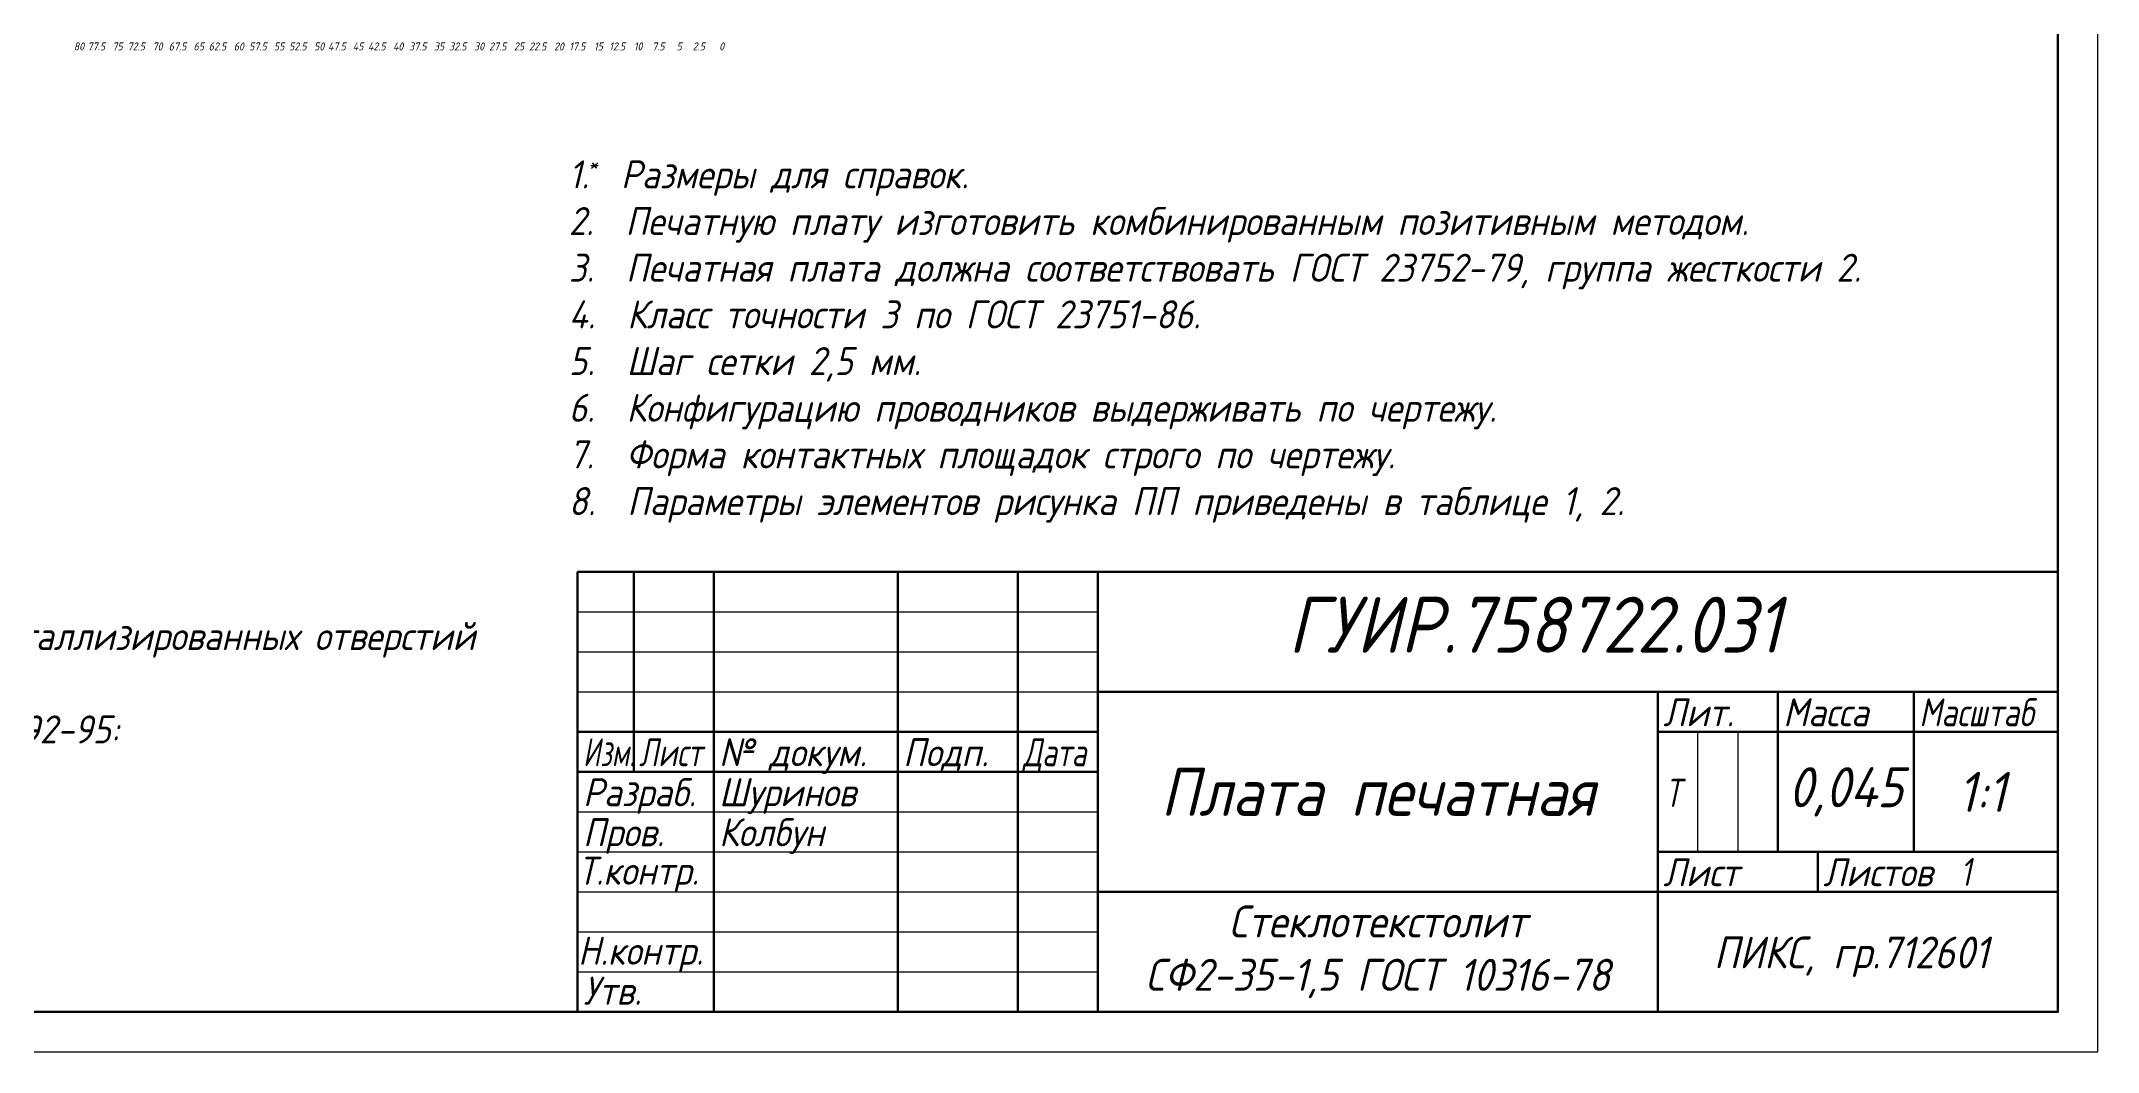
# Model space of a CAD drawing. Header units: millimetres. Extents: x -963 to 6509, y -1367 to 453.
# Drawn here: x 879.4 to 1136.4, y 0 to 126.3 of the extents above; entities that cross this region are included whole.
import ezdxf

# ---------------------------------------------------------------- set-up
doc = ezdxf.new("R2010")
doc.units = ezdxf.units.MM
doc.header["$LTSCALE"] = 0.5
doc.layers.get('0').update_dxf_attribs({"lineweight": 60})
doc.layers.get('Defpoints').update_dxf_attribs({"color": 5})
doc.layers.add('4-текст', color=7, linetype='Continuous', true_color=0x00ad00)
doc.layers.add('TopOverlay', color=2, linetype='Continuous')
doc.layers.add('Для ПП', color=30, linetype='Continuous', lineweight=20)
doc.styles.add('5', font='isocpeui.ttf', dxfattribs={"width": 0.9, "height": 5})
doc.styles.get("Standard").update_dxf_attribs({"font": 'isocpeui.ttf', "width": 0.9})

msp = doc.modelspace()

# ---------------------------------------------------------------- linework, layer by layer
at = {"lineweight": 60}
for p, q in [((1131.439, 60), (946.439, 60)), ((946.439, 5), (946.439, 60)), ((953.439, 60), (953.439, 35)), ((963.439, 5), (963.439, 60)), ((986.439, 60), (986.439, 5)), ((1001.439, 5), (1001.439, 60)), ((1011.439, 60), (1011.439, 5)), ((1011.439, 45), (1131.439, 45)), ((1081.439, 5), (1081.439, 45)), ((1096.439, 45), (1096.439, 25)), ((1113.439, 25), (1113.439, 45)), ((946.439, 40), (1011.439, 40)), ((1081.439, 40), (1131.439, 40)), ((946.439, 35), (1011.439, 35)), ((1081.439, 25), (1131.439, 25)), ((1101.439, 20), (1101.439, 25)), ((1011.439, 20), (1131.439, 20))]:
    msp.add_line(p, q, dxfattribs=at)
at = {"lineweight": -3}
for p, q in [((946.439, 55), (1011.439, 55)), ((946.439, 50), (1011.439, 50)), ((946.439, 45), (1011.439, 45)), ((1086.439, 25), (1086.439, 40)), ((1091.439, 40), (1091.439, 25)), ((946.439, 30), (1011.439, 30)), ((946.439, 25), (1011.439, 25)), ((946.439, 20), (1011.439, 20)), ((946.439, 15), (1011.439, 15)), ((946.439, 10), (1011.439, 10))]:
    msp.add_line(p, q, dxfattribs=at)
msp.add_line((1081.439, 45), (1081.439, 40))
at = {"lineweight": 60}
msp.add_lwpolyline([(736.439, 5), (1131.439, 5), (1131.439, 292), (736.439, 292)], close=True, dxfattribs=at)
at = {"layer": 'Defpoints'}
msp.add_lwpolyline([(716.439, 0), (1136.439, 0), (1136.439, 297), (716.439, 297)], close=True, dxfattribs=at)
msp.add_lwpolyline([(716.439, 0), (1136.439, 0), (1136.439, 297), (716.439, 297)], close=True, dxfattribs=at)

# ---------------------------------------------------------------- texts
at = {"layer": '4-текст', "lineweight": -3}
for s, width, p in [('Лит.', 0.9, (1082.11, 40.702)), ('Масса', 0.9, (1097.11, 40.702)), ('Масштаб', 0.8, (1114.11, 40.702)), ('Изм.', 0.7, (947.11, 35.702)), ('Лист', 0.75, (954.11, 35.702)), ('№ докум.', 0.9, (964.11, 35.702)), ('Подп.', 0.9, (987.11, 35.702)), ('Дата', 0.75, (1002.11, 35.702)), ('Разраб.', 0.9, (947.11, 30.702)), ('Шуринов', 0.9, (964.11, 30.702)), ('Пров.', 0.9, (947.11, 25.702)), ('Колбун', 0.9, (964.11, 25.702)), ('Лист', 0.9, (1082.11, 20.702)), ('Листов', 0.9, (1102.11, 20.702))]:
    msp.add_text(s, height=3.5, dxfattribs=dict(at, width=width)).set_placement(p)
at = {"layer": '4-текст', "linetype": 'Continuous', "width": 0.8}
for s, p in [('T', (1082.219, 30.622)), ('1', (1119.206, 20.744))]:
    msp.add_text(s, height=3.5, dxfattribs=at).set_placement(p)
at = {"layer": '4-текст', "linetype": 'Continuous', "lineweight": -3, "width": 0.9}
for s, p in [('Т.контр.', (946.487, 20.895)), ('Н.контр.', (946.487, 10.895)), ('Утв.', (947.158, 5.895))]:
    msp.add_text(s, height=3.5, dxfattribs=at).set_placement(p)
at = {"layer": '4-текст'}
for s, width, insert, char_height, attachment_point in [('\\pxi-2,l2,ql;1.  Размеры для справок.\\P2.  Печатную плату изготовить комбинированным позитивным методом.\\P3.  Печатная плата должна соответствовать ГОСТ 23752-79, группа жесткости 2.\\P4.  Класс точности 3 по ГОСТ 23751-86.\\P5.  Шаг сетки 2,5 мм.\\P6.  Конфигурацию проводников выдерживать по чертежу.\\P7.  Форма контактных площадок строго по чертежу.\\P8.  Параметры элементов рисунка ПП приведены в таблице 1, 2.', 178.68072, (1034.668, 111.437), 3.5, 2), ('\\pxi-2,l2,ql;9.  Покрытие печатных проводников, контактных площадок и металлизированных отверстий сплавом РОЗЕ ТУ6-09-4065-75.\\P10.^IМаркировать краской МКЭ4, белой шрифт 1.0-ПР3 по СТБ992-95:^J а) позиционные обозначения элементов\\P    б) знаки вспомогательной маркировки\\P    г) границы расположения элемента на печатной плате\\P11. Медный полигон цепи GND обозначен штриховкой.', 205.87243, (847.612, 53.725), 3.5, 2), ('\\pxqc;Плата печатная', 70, (1046.439, 32.5), 6, 5), ('\\pxqc;0,045', 17, (1104.939, 32.5), 5, 5), ('\\pxqc;1:1', 17, (1121.939, 32.5), 5, 5), ('Стеклотекстолит\\P\\pxqc;СФ2-35-1,5 ГОСТ 10316-78', 70, (1046.439, 12.5), 4, 5)]:
    msp.add_mtext_dynamic_manual_height_columns(s, width=width, gutter_width=10, heights=[0], dxfattribs=dict(at, insert=insert, char_height=char_height, attachment_point=attachment_point))
at = {"layer": '4-текст', "insert": (1035.232, 56.891), "char_height": 7, "attachment_point": 1, "style": '5'}
msp.add_mtext_dynamic_manual_height_columns('ГУИР.758722.031', width=7, gutter_width=19.853, heights=[8.693], dxfattribs=at)
at = {"layer": '4-текст', "insert": (1088.438, 14.416), "char_height": 3.97061, "attachment_point": 1}
msp.add_mtext('ПИКС, гр.712601', dxfattribs=at)
at = {"layer": 'TopOverlay', "width": 0.9}
msp.add_text('*', height=2, dxfattribs=at).set_placement((947.749, 109.985))
at = {"layer": 'Для ПП', "width": 0.9}
for s, p in [('80', (883.451, 125.181)), ('77.5', (885.184, 125.181)), ('75', (888.282, 125.181)), ('72.5', (890.184, 125.181)), ('70', (893.308, 125.181)), ('67.5', (895.325, 125.181)), ('65', (898.424, 125.181)), ('62.5', (900.325, 125.181)), ('60', (903.45, 125.181)), ('57.5', (905.367, 125.181)), ('55', (908.465, 125.181)), ('52.5', (910.367, 125.181)), ('50', (913.491, 125.181)), ('47.5', (915.226, 125.181)), ('45', (918.324, 125.181)), ('42.5', (920.226, 125.181)), ('40', (923.35, 125.181)), ('37.5', (925.367, 125.181)), ('35', (928.465, 125.181)), ('32.5', (930.367, 125.181)), ('30', (933.491, 125.181)), ('27.5', (935.367, 125.181)), ('25', (938.465, 125.181)), ('22.5', (940.367, 125.181)), ('20', (943.491, 125.181)), ('17.5', (945.387, 125.181)), ('15', (948.486, 125.181)), ('12.5', (950.387, 125.181)), ('10', (953.46, 125.181)), ('7.5', (955.748, 125.181)), ('5', (958.797, 125.181)), ('2.5', (960.811, 125.181)), ('0', (964.125, 125.181))]:
    msp.add_text(s, height=1, dxfattribs=at).set_placement(p)

doc.saveas('drawing.dxf')
